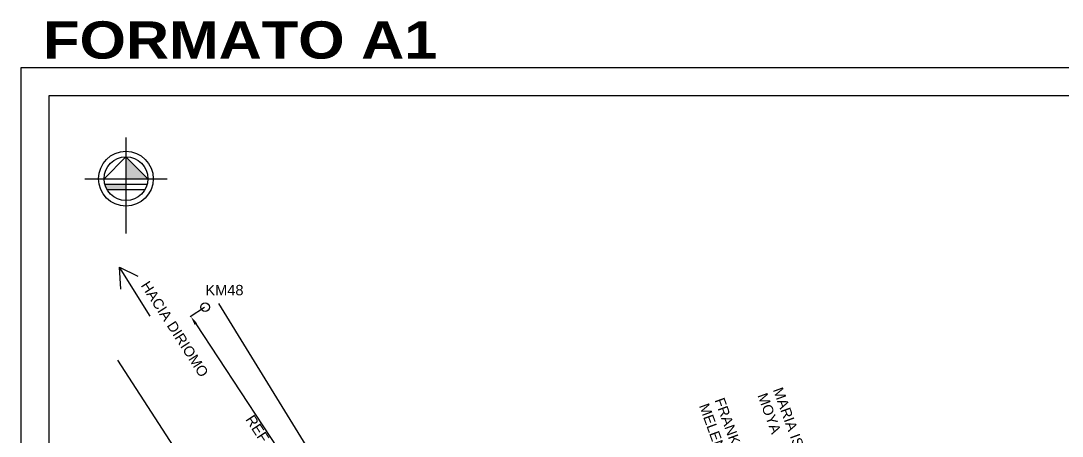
# Model space of a CAD drawing. Header units: millimetres. Extents: x 605578 to 605999, y 1311014 to 1311323.
# Drawn here: x 605578.2 to 605857.4, y 1311212 to 1311323.4 of the extents above; entities that cross this region are included whole.
import ezdxf
from ezdxf.enums import TextEntityAlignment as Align

# ---------------------------------------------------------------- set-up
doc = ezdxf.new("R2010")
doc.units = ezdxf.units.MM
doc.header["$LTSCALE"] = 0.0254
doc.header["$MEASUREMENT"] = 0
for name, color, linetype in [('CAJETIN', 5, 'Continuous'), ('CERCO', 6, 'Continuous'), ('COTAS', 3, 'Continuous'), ('CVL_CUADCON_TX', 2, 'Continuous'), ('NORTE', 7, 'Continuous'), ('TEXTO 2', 7, 'Continuous')]:
    doc.layers.add(name, color=color, linetype=linetype)
doc.styles.add('COTAS', font='arial.ttf', dxfattribs={"height": 2.8})
doc.styles.add('PUNTOS PI', font='arial.ttf', dxfattribs={"height": 0.08})
doc.styles.add('TEXTO CAJETIN', font='', dxfattribs={"height": 1.2})
doc.styles.get('TEXTO CAJETIN').set_extended_font_data('Arial Black')
doc.dimstyles.new('COTAS LINDEROS', dxfattribs={"dimscale": 40, "dimtxt": 2.8, "dimasz": 0.06, "dimexe": 0.005, "dimexo": 0.005, "dimgap": 0.005, "dimtad": 2, "dimzin": 0, "dimdsep": 46, "dimtxsty": 'COTAS', "dimcen": 0.09, "dimclrd": 1, "dimclre": 1, "dimclrt": 3, "dimadec": 0, "dimazin": 0, "dimtfac": 1, "dimtofl": 0, "dimtmove": 0, "dimatfit": 3, "dimldrblk": 'ARCHTICK', "dimfxl": 1, "dimtolj": 1, "dimtzin": 0, "dimarcsym": 0})

# ---------------------------------------------------------------- blocks, each defined once
blk = doc.blocks.new('NORTE')
for points in [[(0, 0.4), (0, 0), (0.4, 0)], [(0, -0.1), (-0.387, -0.1, 0.067833), (-0.346, -0.2), (0, -0.2)]]:
    blk.add_hatch(color=256).paths.add_polyline_path(points)
for p, q in [((0, 0.75), (0, -1)), ((0, 0.4), (-0.4, 0)), ((0, 0.4), (0.4, 0)), ((-0.75, 0), (0.75, 0)), ((-0.387, -0.1), (0.387, -0.1)), ((-0.346, -0.2), (0.346, -0.2))]:
    blk.add_line(p, q)
for radius in [0.5, 0.4]:
    blk.add_circle((0, 0), radius)
blk = doc.blocks.new('*D495')
at = {"layer": 'COTAS', "color": 1, "lineweight": -2, "transparency": 16777216}
for p, q in [((605627.43, 1311246.47), (605623.63, 1311243.98)), ((605625.12, 1311242.08), (605674.35, 1311167.13)), ((605679.3, 1311167.51), (605675.5, 1311165.02))]:
    blk.add_line(p, q, dxfattribs=at)
at = {"layer": 'COTAS', "color": 1, "transparency": 16777216}
for points in [[(605625.45, 1311242.3), (605624.78, 1311241.86), (605623.8, 1311244.09)], [(605674.68, 1311167.35), (605674.01, 1311166.92), (605675.67, 1311165.13)]]:
    blk.add_solid(points, dxfattribs=at)
at = {"layer": 'Defpoints', "color": 0, "transparency": 16777216}
for p in [(605627.6, 1311246.58), (605679.46, 1311167.62), (605675.67, 1311165.13)]:
    blk.add_point(p, dxfattribs=at)
at = {"layer": 'COTAS', "color": 3, "transparency": 16777216, "insert": (605648.35, 1311203.7), "char_height": 2.8, "attachment_point": 5, "rotation": 303.2995, "style": 'COTAS'}
blk.add_mtext('\\A1;REF. 305.83 MTS.', dxfattribs=at)
blk = doc.blocks.new('_ArchTick')
at = {"color": 0, "linetype": 'ByBlock', "const_width": 0.15}
blk.add_lwpolyline([(-0.5, -0.5), (0.5, 0.5)], dxfattribs=at)

msp = doc.modelspace()

# ---------------------------------------------------------------- linework, layer by layer
msp.add_lwpolyline([(605578.209, 1311013.835), (605998.709, 1311013.835), (605998.709, 1311310.835), (605578.209, 1311310.835)], close=True)
at = {"layer": 'CAJETIN'}
msp.add_lwpolyline([(605585.709, 1311021.335), (605991.209, 1311021.335), (605991.209, 1311303.335), (605585.709, 1311303.335)], close=True, dxfattribs=at)
at = {"layer": 'CERCO', "elevation": 100}
for points in [[(605631.215, 1311247.601), (605676.828, 1311173.281), (605686.536, 1311175.599), (605696.364, 1311177.855), (605715.782, 1311181.345), (605738.79, 1311185.937), (605740.844, 1311186.227), (605759.344, 1311189.905), (605767.487, 1311191.639), (605781.929, 1311194.808), (605797.284, 1311198.528)], [(605618.861, 1311195.184), (605626.177, 1311189.468), (605638.138, 1311179.849), (605604.179, 1311232.396)]]:
    msp.add_lwpolyline(points, dxfattribs=at)
at = {"layer": 'CVL_CUADCON_TX'}
msp.add_circle((605627.599, 1311246.584, 100), 1.181, dxfattribs=at)
at = {"layer": 'TEXTO 2', "elevation": 100}
for points in [[(605612.851, 1311244.193), (605604.635, 1311257.356)], [(605605.012, 1311251.434), (605604.635, 1311257.356), (605609.591, 1311254.949)]]:
    msp.add_lwpolyline(points, dxfattribs=at)

# ---------------------------------------------------------------- block references
at = {"layer": 'NORTE', "xscale": 14.68799999993319, "yscale": 14.68799999993319, "zscale": 14.68799999993319}
msp.add_blockref('NORTE', (605606.384, 1311281.073), dxfattribs=at)

# ---------------------------------------------------------------- texts
at = {"style": 'TEXTO CAJETIN'}
msp.add_text('FORMATO A1', height=10, dxfattribs=at).set_placement((605584.183, 1311313.293))
at = {"style": 'PUNTOS PI'}
for s, p in [('MOYA', (605775.636, 1311222.94, 100)), ('MARIA ISABEL', (605779.788, 1311224.448, 100)), ('MELENDEZ', (605759.984, 1311220.153, 100)), ('FRANKLIN', (605764.136, 1311221.661, 100))]:
    msp.add_text(s, height=2.75, rotation=289.96036, dxfattribs=at).set_placement(p)
at = {"layer": 'CVL_CUADCON_TX', "color": 2, "linetype": 'Continuous', "style": 'PUNTOS PI'}
msp.add_text('KM48', height=2.8, dxfattribs=at).set_placement((605632.792, 1311251.175, 100), align=Align.MIDDLE)
at = {"layer": 'TEXTO 2', "style": 'PUNTOS PI'}
msp.add_text('HACIA DIRIOMO', height=2.75, rotation=302.87244, dxfattribs=at).set_placement((605610.272, 1311252.44, 100))

# ---------------------------------------------------------------- dimensions: what is measured, and where the dimension line sits
at = {"layer": 'COTAS'}
dim = msp.add_aligned_dim(p1=(605627.599, 1311246.584, 100), p2=(605679.465, 1311167.624, 100), distance=-4.546, text='REF. 305.83 MTS.', dimstyle='COTAS LINDEROS', override={"dimpost": 'm'}, dxfattribs=at)
dim.commit()
dim.dimension.update_dxf_attribs({"geometry": '*D495', "text_midpoint": (605648.355, 1311203.704, 100)})

doc.saveas('drawing.dxf')
